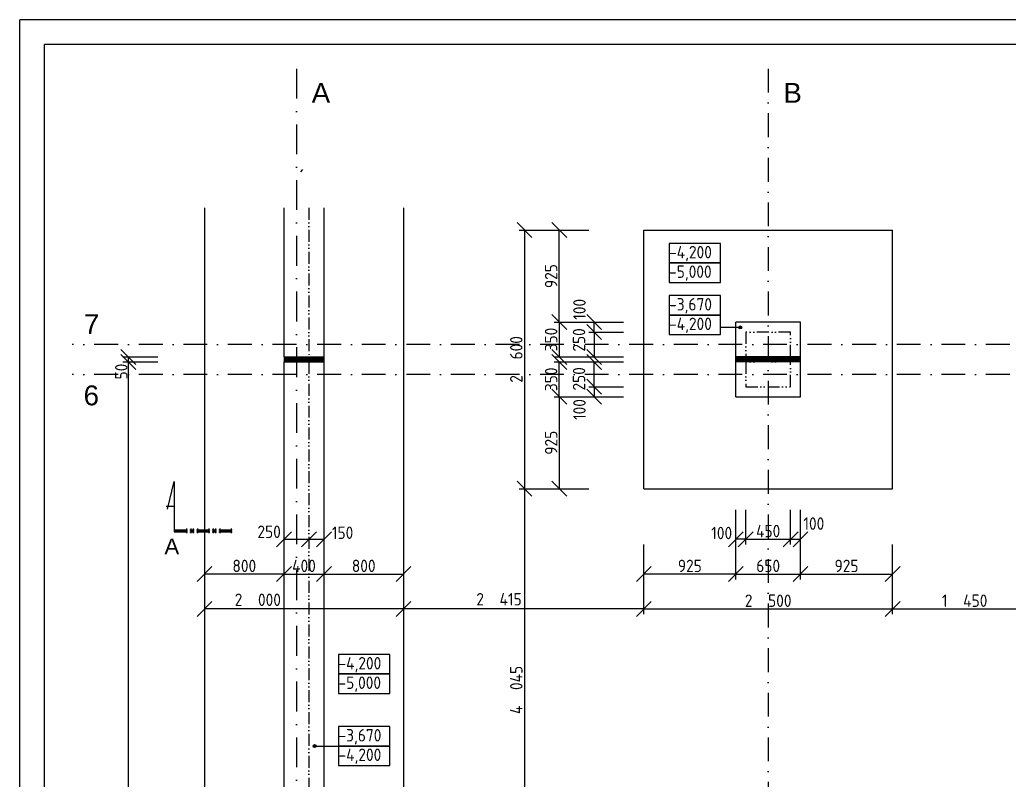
# Model space of a CAD drawing. Extents: x 4511820 to 5180432, y -1526536 to -944957.
# Drawn here: x 4977915 to 4987858, y -1470663 to -1463019 of the extents above; entities that cross this region are included whole.
import ezdxf

# ---------------------------------------------------------------- set-up
doc = ezdxf.new("R2010")
doc.units = 0
doc.header["$MEASUREMENT"] = 0
doc.linetypes.add('ACAD_ISO12W100', pattern=[22, 12, -3, 0.5, -3, 0.5, -3])
doc.linetypes.add('BODKOCIARKOVANA_3', pattern=[5.6, 3, -1.3, 0, -1.3])
doc.layers.get('0').update_dxf_attribs({"linetype": 'CONTINUOUS'})
doc.layers.get('Defpoints').update_dxf_attribs({"color": 61, "linetype": 'CONTINUOUS'})
for name, color, linetype in [('KÓTY', 4, 'CONTINUOUS'), ('MÚRY', 1, 'CONTINUOUS'), ('osi', 253, 'CONTINUOUS'), ('TENKÁ', 7, 'CONTINUOUS'), ('ZARIADENIE', 47, 'CONTINUOUS'), ('ŠRAFY', 82, 'CONTINUOUS')]:
    doc.layers.add(name, color=color, linetype=linetype)
doc.styles.add('styl1', font='arial.ttf')
doc.styles.add('STYLE1', font='isocp.shx')
doc.dimstyles.new('STANDARD-50', dxfattribs={"dimtxt": 125, "dimasz": 150, "dimexe": 10, "dimexo": 200, "dimgap": 20, "dimtad": 1, "dimdsep": 46, "dimlunit": 6, "dimtxsty": 'STYLE1', "dimblk1": 'OBLIQUE', "dimblk2": 'OBLIQUE', "dimsah": 1, "dimcen": 2.5, "dimse1": 1, "dimse2": 1, "dimadec": 0, "dimazin": 0, "dimtfac": 1, "dimtmove": 1, "dimatfit": 3, "dimldrblk": 'OBLIQUE', "dimfxl": 1, "dimtolj": 1, "dimtzin": 0, "dimarcsym": 0})

# ---------------------------------------------------------------- blocks, each defined once
blk = doc.blocks.new('_OBLIQUE')
at = {"color": 0, "linetype": 'ByBlock'}
blk.add_line((-0.5, -0.5), (0.5, 0.5), dxfattribs=at)
blk = doc.blocks.new('*D37755')
at = {"layer": 'Defpoints', "color": 0}
for p in [(4980555.5, -1466408), (4979005, -1466458), (4980555.5, -1466458)]:
    blk.add_point(p, dxfattribs=at)
at = {"layer": 'KÓTY', "color": 0, "lineweight": -2}
blk.add_line((4979005, -1466408), (4979005, -1466458), dxfattribs=at)
at = {"layer": 'KÓTY', "color": 0, "linetype": 'ByBlock', "lineweight": -2, "xscale": 150, "yscale": 150, "zscale": 150}
for p, rotation in [((4979005, -1466408), 90), ((4979005, -1466458), 270)]:
    blk.add_blockref('_OBLIQUE', p, dxfattribs=dict(at, rotation=rotation))
at = {"layer": 'KÓTY', "color": 0, "insert": (4978934.5, -1466555), "char_height": 125, "attachment_point": 5, "rotation": 90, "style": 'STYLE1'}
blk.add_mtext('\\A1;50', dxfattribs=at)
blk = doc.blocks.new('*D42791')
at = {"layer": 'Defpoints', "color": 0}
for p in [(4985111, -1466058), (4983337, -1466408), (4985111, -1466408)]:
    blk.add_point(p, dxfattribs=at)
at = {"layer": 'KÓTY', "color": 0, "lineweight": -2}
blk.add_line((4983337, -1466058), (4983337, -1466408), dxfattribs=at)
at = {"layer": 'KÓTY', "color": 0, "linetype": 'ByBlock', "lineweight": -2, "xscale": 150, "yscale": 150, "zscale": 150}
for p, rotation in [((4983337, -1466058), 90), ((4983337, -1466408), 270)]:
    blk.add_blockref('_OBLIQUE', p, dxfattribs=dict(at, rotation=rotation))
at = {"layer": 'KÓTY', "color": 0, "insert": (4983254.5, -1466233), "char_height": 125, "attachment_point": 5, "rotation": 90, "style": 'STYLE1'}
blk.add_mtext('\\A1;350', dxfattribs=at)
blk = doc.blocks.new('*D42792')
at = {"layer": 'Defpoints', "color": 0}
for p in [(4985211, -1466158), (4983687, -1466408), (4985211, -1466408)]:
    blk.add_point(p, dxfattribs=at)
at = {"layer": 'KÓTY', "color": 0, "lineweight": -2}
blk.add_line((4983687, -1466158), (4983687, -1466408), dxfattribs=at)
at = {"layer": 'KÓTY', "color": 0, "linetype": 'ByBlock', "lineweight": -2, "xscale": 150, "yscale": 150, "zscale": 150}
for p, rotation in [((4983687, -1466158), 90), ((4983687, -1466408), 270)]:
    blk.add_blockref('_OBLIQUE', p, dxfattribs=dict(at, rotation=rotation))
at = {"layer": 'KÓTY', "color": 0, "insert": (4983535, -1466237.5), "char_height": 125, "attachment_point": 5, "rotation": 90, "style": 'STYLE1'}
blk.add_mtext('\\A1;250', dxfattribs=at)
blk = doc.blocks.new('*D42793')
at = {"layer": 'Defpoints', "color": 0}
for p in [(4983687, -1466058), (4985211, -1466058), (4985211, -1466158)]:
    blk.add_point(p, dxfattribs=at)
at = {"layer": 'KÓTY', "color": 0, "lineweight": -2}
blk.add_line((4983687, -1466158), (4983687, -1466058), dxfattribs=at)
at = {"layer": 'KÓTY', "color": 0, "linetype": 'ByBlock', "lineweight": -2, "xscale": 150, "yscale": 150, "zscale": 150}
for p, rotation in [((4983687, -1466058), 90), ((4983687, -1466158), 270)]:
    blk.add_blockref('_OBLIQUE', p, dxfattribs=dict(at, rotation=rotation))
at = {"layer": 'KÓTY', "color": 0, "insert": (4983539.5, -1465929.5), "char_height": 125, "attachment_point": 5, "rotation": 90, "style": 'STYLE1'}
blk.add_mtext('\\A1;100', dxfattribs=at)
blk = doc.blocks.new('*D42794')
at = {"layer": 'Defpoints', "color": 0}
for p in [(4983337, -1465133), (4985111, -1465133), (4985111, -1466058)]:
    blk.add_point(p, dxfattribs=at)
at = {"layer": 'KÓTY', "color": 0, "lineweight": -2}
blk.add_line((4983337, -1466058), (4983337, -1465133), dxfattribs=at)
at = {"layer": 'KÓTY', "color": 0, "linetype": 'ByBlock', "lineweight": -2, "xscale": 150, "yscale": 150, "zscale": 150}
for p, rotation in [((4983337, -1465133), 90), ((4983337, -1466058), 270)]:
    blk.add_blockref('_OBLIQUE', p, dxfattribs=dict(at, rotation=rotation))
at = {"layer": 'KÓTY', "color": 0, "insert": (4983254.5, -1465595.5), "char_height": 125, "attachment_point": 5, "rotation": 90, "style": 'STYLE1'}
blk.add_mtext('\\A1;925', dxfattribs=at)
blk = doc.blocks.new('*D42795')
at = {"layer": 'Defpoints', "color": 0}
for p in [(4983337, -1466458), (4985111, -1466458), (4985111, -1466808)]:
    blk.add_point(p, dxfattribs=at)
at = {"layer": 'KÓTY', "color": 0, "lineweight": -2}
blk.add_line((4983337, -1466808), (4983337, -1466458), dxfattribs=at)
at = {"layer": 'KÓTY', "color": 0, "linetype": 'ByBlock', "lineweight": -2, "xscale": 150, "yscale": 150, "zscale": 150}
for p, rotation in [((4983337, -1466458), 90), ((4983337, -1466808), 270)]:
    blk.add_blockref('_OBLIQUE', p, dxfattribs=dict(at, rotation=rotation))
at = {"layer": 'KÓTY', "color": 0, "insert": (4983254.5, -1466633), "char_height": 125, "attachment_point": 5, "rotation": 90, "style": 'STYLE1'}
blk.add_mtext('\\A1;350', dxfattribs=at)
blk = doc.blocks.new('*D42796')
at = {"layer": 'Defpoints', "color": 0}
for p in [(4983687, -1466458), (4985211, -1466458), (4985211, -1466708)]:
    blk.add_point(p, dxfattribs=at)
at = {"layer": 'KÓTY', "color": 0, "lineweight": -2}
blk.add_line((4983687, -1466708), (4983687, -1466458), dxfattribs=at)
at = {"layer": 'KÓTY', "color": 0, "linetype": 'ByBlock', "lineweight": -2, "xscale": 150, "yscale": 150, "zscale": 150}
for p, rotation in [((4983687, -1466458), 90), ((4983687, -1466708), 270)]:
    blk.add_blockref('_OBLIQUE', p, dxfattribs=dict(at, rotation=rotation))
at = {"layer": 'KÓTY', "color": 0, "insert": (4983535, -1466628.5), "char_height": 125, "attachment_point": 5, "rotation": 90, "style": 'STYLE1'}
blk.add_mtext('\\A1;250', dxfattribs=at)
blk = doc.blocks.new('*D42797')
at = {"layer": 'Defpoints', "color": 0}
for p in [(4985211, -1466708), (4983687, -1466808), (4985211, -1466808)]:
    blk.add_point(p, dxfattribs=at)
at = {"layer": 'KÓTY', "color": 0, "lineweight": -2}
blk.add_line((4983687, -1466708), (4983687, -1466808), dxfattribs=at)
at = {"layer": 'KÓTY', "color": 0, "linetype": 'ByBlock', "lineweight": -2, "xscale": 150, "yscale": 150, "zscale": 150}
for p, rotation in [((4983687, -1466708), 90), ((4983687, -1466808), 270)]:
    blk.add_blockref('_OBLIQUE', p, dxfattribs=dict(at, rotation=rotation))
at = {"layer": 'KÓTY', "color": 0, "insert": (4983539.5, -1466936.5), "char_height": 125, "attachment_point": 5, "rotation": 90, "style": 'STYLE1'}
blk.add_mtext('\\A1;100', dxfattribs=at)
blk = doc.blocks.new('*D42798')
at = {"layer": 'Defpoints', "color": 0}
for p in [(4985111, -1466808), (4983337, -1467733), (4985111, -1467733)]:
    blk.add_point(p, dxfattribs=at)
at = {"layer": 'KÓTY', "color": 0, "lineweight": -2}
blk.add_line((4983337, -1466808), (4983337, -1467733), dxfattribs=at)
at = {"layer": 'KÓTY', "color": 0, "linetype": 'ByBlock', "lineweight": -2, "xscale": 150, "yscale": 150, "zscale": 150}
for p, rotation in [((4983337, -1466808), 90), ((4983337, -1467733), 270)]:
    blk.add_blockref('_OBLIQUE', p, dxfattribs=dict(at, rotation=rotation))
at = {"layer": 'KÓTY', "color": 0, "insert": (4983254.5, -1467270.5), "char_height": 125, "attachment_point": 5, "rotation": 90, "style": 'STYLE1'}
blk.add_mtext('\\A1;925', dxfattribs=at)
blk = doc.blocks.new('*D42806')
at = {"layer": 'Defpoints', "color": 0}
for p in [(4984186, -1466726.5), (4985111, -1466726.5), (4984186, -1468591)]:
    blk.add_point(p, dxfattribs=at)
at = {"layer": 'KÓTY', "color": 0, "lineweight": -2}
blk.add_line((4985111, -1468591), (4984186, -1468591), dxfattribs=at)
at = {"layer": 'KÓTY', "color": 0, "linetype": 'ByBlock', "lineweight": -2, "xscale": 150, "yscale": 150, "zscale": 150, "rotation": 180}
blk.add_blockref('_OBLIQUE', (4984186, -1468591), dxfattribs=at)
at = {"layer": 'KÓTY', "color": 0, "linetype": 'ByBlock', "lineweight": -2, "xscale": 150, "yscale": 150, "zscale": 150}
blk.add_blockref('_OBLIQUE', (4985111, -1468591), dxfattribs=at)
at = {"layer": 'KÓTY', "color": 0, "insert": (4984648.5, -1468508.5), "char_height": 125, "attachment_point": 5, "style": 'STYLE1'}
blk.add_mtext('\\A1;925', dxfattribs=at)
blk = doc.blocks.new('*D42807')
at = {"layer": 'Defpoints', "color": 0}
for p in [(4985211, -1466626.5), (4985661, -1466626.5), (4985661, -1468241)]:
    blk.add_point(p, dxfattribs=at)
at = {"layer": 'KÓTY', "color": 0, "lineweight": -2}
blk.add_line((4985211, -1468241), (4985661, -1468241), dxfattribs=at)
at = {"layer": 'KÓTY', "color": 0, "linetype": 'ByBlock', "lineweight": -2, "xscale": 150, "yscale": 150, "zscale": 150, "rotation": 180}
blk.add_blockref('_OBLIQUE', (4985211, -1468241), dxfattribs=at)
at = {"layer": 'KÓTY', "color": 0, "linetype": 'ByBlock', "lineweight": -2, "xscale": 150, "yscale": 150, "zscale": 150}
blk.add_blockref('_OBLIQUE', (4985661, -1468241), dxfattribs=at)
at = {"layer": 'KÓTY', "color": 0, "insert": (4985436, -1468158.5), "char_height": 125, "attachment_point": 5, "style": 'STYLE1'}
blk.add_mtext('\\A1;450', dxfattribs=at)
blk = doc.blocks.new('*D42808')
at = {"layer": 'Defpoints', "color": 0}
for p in [(4985111, -1466726.5), (4985761, -1466726.5), (4985761, -1468591)]:
    blk.add_point(p, dxfattribs=at)
at = {"layer": 'KÓTY', "color": 0, "lineweight": -2}
blk.add_line((4985111, -1468591), (4985761, -1468591), dxfattribs=at)
at = {"layer": 'KÓTY', "color": 0, "linetype": 'ByBlock', "lineweight": -2, "xscale": 150, "yscale": 150, "zscale": 150, "rotation": 180}
blk.add_blockref('_OBLIQUE', (4985111, -1468591), dxfattribs=at)
at = {"layer": 'KÓTY', "color": 0, "linetype": 'ByBlock', "lineweight": -2, "xscale": 150, "yscale": 150, "zscale": 150}
blk.add_blockref('_OBLIQUE', (4985761, -1468591), dxfattribs=at)
at = {"layer": 'KÓTY', "color": 0, "insert": (4985436, -1468508.5), "char_height": 125, "attachment_point": 5, "style": 'STYLE1'}
blk.add_mtext('\\A1;650', dxfattribs=at)
blk = doc.blocks.new('*D42809')
at = {"layer": 'Defpoints', "color": 0}
for p in [(4985761, -1466726.5), (4986686, -1466726.5), (4986686, -1468591)]:
    blk.add_point(p, dxfattribs=at)
at = {"layer": 'KÓTY', "color": 0, "lineweight": -2}
blk.add_line((4985761, -1468591), (4986686, -1468591), dxfattribs=at)
at = {"layer": 'KÓTY', "color": 0, "linetype": 'ByBlock', "lineweight": -2, "xscale": 150, "yscale": 150, "zscale": 150, "rotation": 180}
blk.add_blockref('_OBLIQUE', (4985761, -1468591), dxfattribs=at)
at = {"layer": 'KÓTY', "color": 0, "linetype": 'ByBlock', "lineweight": -2, "xscale": 150, "yscale": 150, "zscale": 150}
blk.add_blockref('_OBLIQUE', (4986686, -1468591), dxfattribs=at)
at = {"layer": 'KÓTY', "color": 0, "insert": (4986223.5, -1468508.5), "char_height": 125, "attachment_point": 5, "style": 'STYLE1'}
blk.add_mtext('\\A1;925', dxfattribs=at)
blk = doc.blocks.new('*D42810')
at = {"layer": 'Defpoints', "color": 0}
for p in [(4985661, -1466626.5), (4985761, -1466626.5), (4985761, -1468241)]:
    blk.add_point(p, dxfattribs=at)
at = {"layer": 'KÓTY', "color": 0, "lineweight": -2}
blk.add_line((4985661, -1468241), (4985761, -1468241), dxfattribs=at)
at = {"layer": 'KÓTY', "color": 0, "linetype": 'ByBlock', "lineweight": -2, "xscale": 150, "yscale": 150, "zscale": 150, "rotation": 180}
blk.add_blockref('_OBLIQUE', (4985661, -1468241), dxfattribs=at)
at = {"layer": 'KÓTY', "color": 0, "linetype": 'ByBlock', "lineweight": -2, "xscale": 150, "yscale": 150, "zscale": 150}
blk.add_blockref('_OBLIQUE', (4985761, -1468241), dxfattribs=at)
at = {"layer": 'KÓTY', "color": 0, "insert": (4985895, -1468083), "char_height": 125, "attachment_point": 5, "style": 'STYLE1'}
blk.add_mtext('\\A1;100', dxfattribs=at)
blk = doc.blocks.new('*D42811')
at = {"layer": 'Defpoints', "color": 0}
for p in [(4985111, -1466626.5), (4985211, -1466626.5), (4985111, -1468241)]:
    blk.add_point(p, dxfattribs=at)
at = {"layer": 'KÓTY', "color": 0, "lineweight": -2}
blk.add_line((4985211, -1468241), (4985111, -1468241), dxfattribs=at)
at = {"layer": 'KÓTY', "color": 0, "linetype": 'ByBlock', "lineweight": -2, "xscale": 150, "yscale": 150, "zscale": 150, "rotation": 180}
blk.add_blockref('_OBLIQUE', (4985111, -1468241), dxfattribs=at)
at = {"layer": 'KÓTY', "color": 0, "linetype": 'ByBlock', "lineweight": -2, "xscale": 150, "yscale": 150, "zscale": 150}
blk.add_blockref('_OBLIQUE', (4985211, -1468241), dxfattribs=at)
at = {"layer": 'KÓTY', "color": 0, "insert": (4984969, -1468178), "char_height": 125, "attachment_point": 5, "style": 'STYLE1'}
blk.add_mtext('\\A1;100', dxfattribs=at)
blk = doc.blocks.new('*D42812')
at = {"layer": 'Defpoints', "color": 0}
for p in [(4988136, -1467479.9), (4986686, -1467579.9), (4988136, -1468941)]:
    blk.add_point(p, dxfattribs=at)
at = {"layer": 'KÓTY', "color": 0, "lineweight": -2}
blk.add_line((4986686, -1468941), (4988136, -1468941), dxfattribs=at)
at = {"layer": 'KÓTY', "color": 0, "linetype": 'ByBlock', "lineweight": -2, "xscale": 150, "yscale": 150, "zscale": 150, "rotation": 180}
blk.add_blockref('_OBLIQUE', (4986686, -1468941), dxfattribs=at)
at = {"layer": 'KÓTY', "color": 0, "linetype": 'ByBlock', "lineweight": -2, "xscale": 150, "yscale": 150, "zscale": 150}
blk.add_blockref('_OBLIQUE', (4988136, -1468941), dxfattribs=at)
at = {"layer": 'KÓTY', "color": 0, "insert": (4987411, -1468858.5), "char_height": 125, "attachment_point": 5, "style": 'STYLE1'}
blk.add_mtext('\\A1;1ﾠ450', dxfattribs=at)
blk = doc.blocks.new('*D42814')
at = {"layer": 'Defpoints', "color": 0}
for p in [(4981771, -1467576.5), (4984186, -1467576.5), (4981771, -1468941)]:
    blk.add_point(p, dxfattribs=at)
at = {"layer": 'KÓTY', "color": 0, "lineweight": -2}
blk.add_line((4984186, -1468941), (4981771, -1468941), dxfattribs=at)
at = {"layer": 'KÓTY', "color": 0, "linetype": 'ByBlock', "lineweight": -2, "xscale": 150, "yscale": 150, "zscale": 150, "rotation": 180}
blk.add_blockref('_OBLIQUE', (4981771, -1468941), dxfattribs=at)
at = {"layer": 'KÓTY', "color": 0, "linetype": 'ByBlock', "lineweight": -2, "xscale": 150, "yscale": 150, "zscale": 150}
blk.add_blockref('_OBLIQUE', (4984186, -1468941), dxfattribs=at)
at = {"layer": 'KÓTY', "color": 0, "insert": (4982731, -1468843.5), "char_height": 125, "attachment_point": 5, "style": 'STYLE1'}
blk.add_mtext('\\A1;2ﾠ415', dxfattribs=at)
blk = doc.blocks.new('*D42816')
at = {"layer": 'Defpoints', "color": 0}
for p in [(4984186, -1467576.5), (4986686, -1467576.5), (4986686, -1468941)]:
    blk.add_point(p, dxfattribs=at)
at = {"layer": 'KÓTY', "color": 0, "lineweight": -2}
blk.add_line((4984186, -1468941), (4986686, -1468941), dxfattribs=at)
at = {"layer": 'KÓTY', "color": 0, "linetype": 'ByBlock', "lineweight": -2, "xscale": 150, "yscale": 150, "zscale": 150, "rotation": 180}
blk.add_blockref('_OBLIQUE', (4984186, -1468941), dxfattribs=at)
at = {"layer": 'KÓTY', "color": 0, "linetype": 'ByBlock', "lineweight": -2, "xscale": 150, "yscale": 150, "zscale": 150}
blk.add_blockref('_OBLIQUE', (4986686, -1468941), dxfattribs=at)
at = {"layer": 'KÓTY', "color": 0, "insert": (4985436, -1468858.5), "char_height": 125, "attachment_point": 5, "style": 'STYLE1'}
blk.add_mtext('\\A1;2ﾠ500', dxfattribs=at)
blk = doc.blocks.new('*D42825')
at = {"layer": 'Defpoints', "color": 0}
for p in [(4984186, -1465133), (4982987, -1467733), (4984186, -1467733)]:
    blk.add_point(p, dxfattribs=at)
at = {"layer": 'KÓTY', "color": 0, "lineweight": -2}
blk.add_line((4982987, -1465133), (4982987, -1467733), dxfattribs=at)
at = {"layer": 'KÓTY', "color": 0, "linetype": 'ByBlock', "lineweight": -2, "xscale": 150, "yscale": 150, "zscale": 150}
for p, rotation in [((4982987, -1465133), 90), ((4982987, -1467733), 270)]:
    blk.add_blockref('_OBLIQUE', p, dxfattribs=dict(at, rotation=rotation))
at = {"layer": 'KÓTY', "color": 0, "insert": (4982904.5, -1466433), "char_height": 125, "attachment_point": 5, "rotation": 90, "style": 'STYLE1'}
blk.add_mtext('\\A1;2ﾠ600', dxfattribs=at)
blk = doc.blocks.new('*D42827')
at = {"layer": 'Defpoints', "color": 0}
for p in [(4981355.5, -1466458), (4979005, -1500068), (4980555.5, -1500068)]:
    blk.add_point(p, dxfattribs=at)
at = {"layer": 'KÓTY', "color": 0, "lineweight": -2}
blk.add_line((4979005, -1466458), (4979005, -1500068), dxfattribs=at)
at = {"layer": 'KÓTY', "color": 0, "linetype": 'ByBlock', "lineweight": -2, "xscale": 150, "yscale": 150, "zscale": 150}
for p, rotation in [((4979005, -1466458), 90), ((4979005, -1500068), 270)]:
    blk.add_blockref('_OBLIQUE', p, dxfattribs=dict(at, rotation=rotation))
at = {"layer": 'KÓTY', "color": 0, "insert": (4978922.5, -1483263), "char_height": 125, "attachment_point": 5, "rotation": 90, "style": 'STYLE1'}
blk.add_mtext('\\A1;33ﾠ610', dxfattribs=at)
blk = doc.blocks.new('*D42835')
at = {"layer": 'Defpoints', "color": 0}
for p in [(4984186, -1467733), (4982987, -1471778), (4984136, -1471778)]:
    blk.add_point(p, dxfattribs=at)
at = {"layer": 'KÓTY', "color": 0, "lineweight": -2}
blk.add_line((4982987, -1467733), (4982987, -1471778), dxfattribs=at)
at = {"layer": 'KÓTY', "color": 0, "linetype": 'ByBlock', "lineweight": -2, "xscale": 150, "yscale": 150, "zscale": 150}
for p, rotation in [((4982987, -1467733), 90), ((4982987, -1471778), 270)]:
    blk.add_blockref('_OBLIQUE', p, dxfattribs=dict(at, rotation=rotation))
at = {"layer": 'KÓTY', "color": 0, "insert": (4982904.5, -1469755.5), "char_height": 125, "attachment_point": 5, "rotation": 90, "style": 'STYLE1'}
blk.add_mtext('\\A1;4ﾠ045', dxfattribs=at)
blk = doc.blocks.new('*D42850')
at = {"layer": 'Defpoints', "color": 0}
for p in [(4979771, -1466376.5), (4981771, -1466376.5), (4979771, -1468941)]:
    blk.add_point(p, dxfattribs=at)
at = {"layer": 'KÓTY', "color": 0, "lineweight": -2}
blk.add_line((4981771, -1468941), (4979771, -1468941), dxfattribs=at)
at = {"layer": 'KÓTY', "color": 0, "linetype": 'ByBlock', "lineweight": -2, "xscale": 150, "yscale": 150, "zscale": 150, "rotation": 180}
blk.add_blockref('_OBLIQUE', (4979771, -1468941), dxfattribs=at)
at = {"layer": 'KÓTY', "color": 0, "linetype": 'ByBlock', "lineweight": -2, "xscale": 150, "yscale": 150, "zscale": 150}
blk.add_blockref('_OBLIQUE', (4981771, -1468941), dxfattribs=at)
at = {"layer": 'KÓTY', "color": 0, "insert": (4980307, -1468849.5), "char_height": 125, "attachment_point": 5, "style": 'STYLE1'}
blk.add_mtext('\\A1;2ﾠ000', dxfattribs=at)
blk = doc.blocks.new('*D42851')
at = {"layer": 'Defpoints', "color": 0}
for p in [(4980971, -1468591), (4980571, -1468941), (4980971, -1468941)]:
    blk.add_point(p, dxfattribs=at)
at = {"layer": 'KÓTY', "color": 0, "lineweight": -2}
blk.add_line((4980571, -1468591), (4980971, -1468591), dxfattribs=at)
at = {"layer": 'KÓTY', "color": 0, "linetype": 'ByBlock', "lineweight": -2, "xscale": 150, "yscale": 150, "zscale": 150, "rotation": 180}
blk.add_blockref('_OBLIQUE', (4980571, -1468591), dxfattribs=at)
at = {"layer": 'KÓTY', "color": 0, "linetype": 'ByBlock', "lineweight": -2, "xscale": 150, "yscale": 150, "zscale": 150}
blk.add_blockref('_OBLIQUE', (4980971, -1468591), dxfattribs=at)
at = {"layer": 'KÓTY', "color": 0, "insert": (4980771, -1468508.5), "char_height": 125, "attachment_point": 5, "style": 'STYLE1'}
blk.add_mtext('\\A1;400', dxfattribs=at)
blk = doc.blocks.new('*D42852')
at = {"layer": 'Defpoints', "color": 0}
for p in [(4980971, -1468591), (4981771, -1468591), (4981771, -1468591)]:
    blk.add_point(p, dxfattribs=at)
at = {"layer": 'KÓTY', "color": 0, "lineweight": -2}
blk.add_line((4980971, -1468591), (4981771, -1468591), dxfattribs=at)
at = {"layer": 'KÓTY', "color": 0, "linetype": 'ByBlock', "lineweight": -2, "xscale": 150, "yscale": 150, "zscale": 150, "rotation": 180}
blk.add_blockref('_OBLIQUE', (4980971, -1468591), dxfattribs=at)
at = {"layer": 'KÓTY', "color": 0, "linetype": 'ByBlock', "lineweight": -2, "xscale": 150, "yscale": 150, "zscale": 150}
blk.add_blockref('_OBLIQUE', (4981771, -1468591), dxfattribs=at)
at = {"layer": 'KÓTY', "color": 0, "insert": (4981371, -1468508.5), "char_height": 125, "attachment_point": 5, "style": 'STYLE1'}
blk.add_mtext('\\A1;800', dxfattribs=at)
blk = doc.blocks.new('*D42853')
at = {"layer": 'Defpoints', "color": 0}
for p in [(4979771, -1468591), (4979771, -1468591), (4980571, -1468591)]:
    blk.add_point(p, dxfattribs=at)
at = {"layer": 'KÓTY', "color": 0, "lineweight": -2}
blk.add_line((4980571, -1468591), (4979771, -1468591), dxfattribs=at)
at = {"layer": 'KÓTY', "color": 0, "linetype": 'ByBlock', "lineweight": -2, "xscale": 150, "yscale": 150, "zscale": 150, "rotation": 180}
blk.add_blockref('_OBLIQUE', (4979771, -1468591), dxfattribs=at)
at = {"layer": 'KÓTY', "color": 0, "linetype": 'ByBlock', "lineweight": -2, "xscale": 150, "yscale": 150, "zscale": 150}
blk.add_blockref('_OBLIQUE', (4980571, -1468591), dxfattribs=at)
at = {"layer": 'KÓTY', "color": 0, "insert": (4980171, -1468508.5), "char_height": 125, "attachment_point": 5, "style": 'STYLE1'}
blk.add_mtext('\\A1;800', dxfattribs=at)
blk = doc.blocks.new('*D42854')
at = {"layer": 'Defpoints', "color": 0}
for p in [(4980821, -1468241), (4980571, -1468591), (4980821, -1468591)]:
    blk.add_point(p, dxfattribs=at)
at = {"layer": 'KÓTY', "color": 0, "lineweight": -2}
blk.add_line((4980571, -1468241), (4980821, -1468241), dxfattribs=at)
at = {"layer": 'KÓTY', "color": 0, "linetype": 'ByBlock', "lineweight": -2, "xscale": 150, "yscale": 150, "zscale": 150, "rotation": 180}
blk.add_blockref('_OBLIQUE', (4980571, -1468241), dxfattribs=at)
at = {"layer": 'KÓTY', "color": 0, "linetype": 'ByBlock', "lineweight": -2, "xscale": 150, "yscale": 150, "zscale": 150}
blk.add_blockref('_OBLIQUE', (4980821, -1468241), dxfattribs=at)
at = {"layer": 'KÓTY', "color": 0, "insert": (4980420.5, -1468166), "char_height": 125, "attachment_point": 5, "style": 'STYLE1'}
blk.add_mtext('\\A1;250', dxfattribs=at)
blk = doc.blocks.new('*D42855')
at = {"layer": 'Defpoints', "color": 0}
for p in [(4980821, -1468241), (4980971, -1468241), (4980971, -1468241)]:
    blk.add_point(p, dxfattribs=at)
at = {"layer": 'KÓTY', "color": 0, "lineweight": -2}
blk.add_line((4980821, -1468241), (4980971, -1468241), dxfattribs=at)
at = {"layer": 'KÓTY', "color": 0, "linetype": 'ByBlock', "lineweight": -2, "xscale": 150, "yscale": 150, "zscale": 150, "rotation": 180}
blk.add_blockref('_OBLIQUE', (4980821, -1468241), dxfattribs=at)
at = {"layer": 'KÓTY', "color": 0, "linetype": 'ByBlock', "lineweight": -2, "xscale": 150, "yscale": 150, "zscale": 150}
blk.add_blockref('_OBLIQUE', (4980971, -1468241), dxfattribs=at)
at = {"layer": 'KÓTY', "color": 0, "insert": (4981159, -1468175.5), "char_height": 125, "attachment_point": 5, "style": 'STYLE1'}
blk.add_mtext('\\A1;150', dxfattribs=at)

msp = doc.modelspace()

# ---------------------------------------------------------------- hatches: boundary and pattern name
at = {"layer": 'KÓTY', "ltscale": 0.25}
for points in [[(4985140.5, -1466112, 1), (4985170.5, -1466112, 1)], [(4980878, -1470334.75, -1), (4980878, -1470304.75, -1)]]:
    msp.add_hatch(color=256, dxfattribs=at).paths.add_polyline_path(points)
at = {"layer": 'TENKÁ'}
h = msp.add_hatch(color=256, dxfattribs=at)
h.dxf.hatch_style = 1
h.paths.add_polyline_path([(4979589.714, -1468166.709), (4979466.814, -1468166.709), (4979466.814, -1468146.009), (4979589.714, -1468146.009)])
h = msp.add_hatch(color=256, dxfattribs=at)
h.dxf.hatch_style = 1
h.paths.add_polyline_path([(4979633.614, -1468166.709), (4979633.614, -1468146.009), (4979657.814, -1468146.009), (4979657.814, -1468166.709)])
h = msp.add_hatch(color=256, dxfattribs=at)
h.dxf.hatch_style = 1
h.paths.add_polyline_path([(4979814.614, -1468166.709), (4979701.714, -1468166.709), (4979701.714, -1468146.009), (4979814.614, -1468146.009)])
h = msp.add_hatch(color=256, dxfattribs=at)
h.dxf.hatch_style = 1
h.paths.add_polyline_path([(4979858.514, -1468166.709), (4979858.514, -1468146.009), (4979882.714, -1468146.009), (4979882.714, -1468166.709)])
h = msp.add_hatch(color=256, dxfattribs=at)
h.dxf.hatch_style = 1
h.paths.add_polyline_path([(4979926.614, -1468166.709), (4979926.614, -1468146.009), (4980039.514, -1468146.009), (4980039.514, -1468166.709)])

# ---------------------------------------------------------------- linework, layer by layer
at = {"layer": 'KÓTY'}
for p, q in [((4982933.597, -1465133), (4983283.597, -1465133)), ((4983283.597, -1465133), (4983633.597, -1465133)), ((4983283.597, -1465133), (4983633.597, -1465133)), ((4983283.597, -1466058), (4983633.597, -1466058)), ((4983633.597, -1466058), (4983983.597, -1466058)), ((4985155.5, -1466112), (4984956.316, -1466112)), ((4983633.597, -1466158), (4983983.597, -1466158)), ((4978951.612, -1466408), (4979301.612, -1466408)), ((4983283.597, -1466408), (4983633.597, -1466408)), ((4983633.597, -1466408), (4983983.597, -1466408)), ((4978951.612, -1466458), (4979301.612, -1466458)), ((4983283.597, -1466458), (4983633.597, -1466458)), ((4983633.597, -1466458), (4983983.597, -1466458)), ((4983633.597, -1466708), (4983983.597, -1466708)), ((4983283.597, -1466808), (4983633.597, -1466808)), ((4983633.597, -1466808), (4983983.597, -1466808)), ((4982933.597, -1467733), (4983283.597, -1467733)), ((4983283.597, -1467733), (4983633.597, -1467733)), ((4983283.597, -1467733), (4983633.597, -1467733)), ((4985111, -1468294.403), (4985111, -1467944.403)), ((4985211, -1468294.403), (4985211, -1467944.403)), ((4985661, -1468294.403), (4985661, -1467944.403)), ((4985761, -1468294.403), (4985761, -1467944.403)), ((4984186, -1468644.403), (4984186, -1468294.403)), ((4985111, -1468644.403), (4985111, -1468294.403)), ((4985761, -1468644.403), (4985761, -1468294.403)), ((4986686, -1468644.403), (4986686, -1468294.403)), ((4984186, -1468994.403), (4984186, -1468644.403)), ((4986686, -1468994.403), (4986686, -1468644.403)), ((4980863, -1470319.75), (4981119.184, -1470319.75))]:
    msp.add_line(p, q, dxfattribs=at)
at = {"layer": 'KÓTY', "ltscale": 0.25}
for centre in [(4985155.5, -1466112), (4980878, -1470319.75)]:
    msp.add_circle(centre, 15, dxfattribs=at)
at = {"layer": 'MÚRY', "linetype": 'Continuous', "lineweight": 30}
for p, q in [((4979771, -1464910.809), (4979771, -1500068)), ((4981771, -1464910.809), (4981771, -1498068)), ((4984186, -1467733), (4984186, -1465133)), ((4984186, -1465133), (4986686, -1465133)), ((4986686, -1467733), (4986686, -1465133)), ((4984186, -1467733), (4986686, -1467733))]:
    msp.add_line(p, q, dxfattribs=at)
at = {"layer": 'osi', "linetype": 'BODKOCIARKOVANA_3', "ltscale": 100}
msp.add_line((4980696, -1463510.809), (4980696, -1502135.094), dxfattribs=at)
at = {"layer": 'osi', "linetype": 'BODKOCIARKOVANA_3', "ltscale": 80}
for p, q in [((4985436, -1463510.809), (4985436, -1502135.094)), ((5043429.122, -1466283), (4978440.258, -1466283)), ((5043429.122, -1466583), (4978440.258, -1466583))]:
    msp.add_line(p, q, dxfattribs=at)
at = {"layer": 'TENKÁ', "color": 7}
for p, q in [((4977914.533, -1502898.728), (4977914.533, -1463018.96)), ((5054537, -1463018.96), (4977914.533, -1463018.96)), ((4978164.533, -1502648.728), (4978164.533, -1463268.96)), ((5054287, -1463268.96), (4978164.533, -1463268.96))]:
    msp.add_line(p, q, dxfattribs=at)
at = {"layer": 'TENKÁ'}
for p, q in [((4980571, -1466408), (4980571, -1464910.809)), ((4980971, -1464910.809), (4980971, -1498868)), ((4980571, -1466408), (4980971, -1466408)), ((4980571, -1466408), (4980571, -1466458)), ((4980571, -1499268), (4980571, -1466458)), ((4980571, -1466458), (4980971, -1466458)), ((4979400.314, -1467937.609), (4979466.814, -1467658.709)), ((4979466.814, -1467658.709), (4979466.814, -1468166.709)), ((4979466.814, -1467912.709), (4979384.214, -1467912.709)), ((4979466.814, -1468146.009), (4979599.714, -1468146.009)), ((4979466.814, -1468166.709), (4979599.714, -1468166.709)), ((4979589.714, -1468133.009), (4979589.714, -1468178.609)), ((4979623.614, -1468146.009), (4979667.814, -1468146.009)), ((4979623.614, -1468166.709), (4979667.814, -1468166.709)), ((4979633.614, -1468133.009), (4979633.614, -1468178.609)), ((4979657.814, -1468133.009), (4979657.814, -1468178.609)), ((4979691.714, -1468146.009), (4979824.614, -1468146.009)), ((4979691.714, -1468166.709), (4979824.614, -1468166.709)), ((4979701.714, -1468133.009), (4979701.714, -1468178.609)), ((4979814.614, -1468133.009), (4979814.614, -1468178.609)), ((4979848.514, -1468146.009), (4979892.714, -1468146.009)), ((4979848.514, -1468166.709), (4979892.714, -1468166.709)), ((4979858.514, -1468133.009), (4979858.514, -1468178.609)), ((4979882.714, -1468133.009), (4979882.714, -1468178.609)), ((4979916.614, -1468146.009), (4980049.514, -1468146.009)), ((4979916.614, -1468166.709), (4980049.514, -1468166.709)), ((4979926.614, -1468133.009), (4979926.614, -1468178.609)), ((4980039.514, -1468133.009), (4980039.514, -1468178.609))]:
    msp.add_line(p, q, dxfattribs=at)
at = {"layer": 'TENKÁ', "color": 40, "linetype": 'ACAD_ISO12W100', "ltscale": 10}
for p, q in [((4980821, -1464910.809), (4980821, -1466408)), ((4980821, -1466458), (4980821, -1499018))]:
    msp.add_line(p, q, dxfattribs=at)
at = {"layer": 'TENKÁ', "linetype": 'Continuous', "lineweight": 25}
for p, q in [((4985761, -1466058), (4985111, -1466058)), ((4985111, -1466808), (4985111, -1466058)), ((4985761, -1466808), (4985761, -1466058)), ((4985211, -1466408), (4985111, -1466408)), ((4985761, -1466408), (4985211, -1466408)), ((4985211, -1466458), (4985111, -1466458)), ((4985761, -1466458), (4985211, -1466458)), ((4985111, -1466808), (4985761, -1466808))]:
    msp.add_line(p, q, dxfattribs=at)
at = {"layer": 'TENKÁ', "ltscale": 0.25}
for points in [[(4984956.316, -1465463.25), (4984956.316, -1465267), (4984441.684, -1465267), (4984441.684, -1465463.25)], [(4984956.316, -1465659.5), (4984956.316, -1465463.25), (4984441.684, -1465463.25), (4984441.684, -1465659.5)], [(4984956.316, -1465987.5), (4984956.316, -1465791.25), (4984441.684, -1465791.25), (4984441.684, -1465987.5)], [(4984956.316, -1466183.75), (4984956.316, -1465987.5), (4984441.684, -1465987.5), (4984441.684, -1466183.75)], [(4981633.816, -1469595.302), (4981633.816, -1469399.052), (4981119.184, -1469399.052), (4981119.184, -1469595.302)], [(4981633.816, -1469791.552), (4981633.816, -1469595.302), (4981119.184, -1469595.302), (4981119.184, -1469791.552)], [(4981633.816, -1470319.75), (4981633.816, -1470123.5), (4981119.184, -1470123.5), (4981119.184, -1470319.75)], [(4981633.816, -1470516), (4981633.816, -1470319.75), (4981119.184, -1470319.75), (4981119.184, -1470516)]]:
    msp.add_lwpolyline(points, close=True, dxfattribs=at)
at = {"layer": 'TENKÁ', "color": 40, "linetype": 'ACAD_ISO12W100', "ltscale": 10}
for points in [[(4985661, -1466158), (4985211, -1466158), (4985211, -1466408), (4985661, -1466408)], [(4985661, -1466458), (4985211, -1466458), (4985211, -1466708), (4985661, -1466708)]]:
    msp.add_lwpolyline(points, close=True, dxfattribs=at)
at = {"layer": 'ZARIADENIE', "ltscale": 0.25}
msp.add_line((4980756.751, -1464523.91), (4980736.924, -1464546.425), dxfattribs=at)
at = {"layer": 'ŠRAFY'}
for points in [[(4980787.914, -1466411.001, 0.50326334), (4980780.55, -1466420.637), (4980787.512, -1466444.854, -1.32801381), (4980773, -1466444.854), (4980779.962, -1466420.637, 1.32801381), (4980765.449, -1466420.637), (4980772.412, -1466444.854, -1.32801381), (4980757.899, -1466444.854), (4980764.861, -1466420.637, 1.32801381), (4980750.348, -1466420.637), (4980757.311, -1466444.854, -1.32801381), (4980742.798, -1466444.854), (4980749.76, -1466420.637, 1.32801381), (4980735.248, -1466420.637), (4980742.21, -1466444.854, -1.32801381), (4980727.697, -1466444.854), (4980734.66, -1466420.637, 1.32801381), (4980720.147, -1466420.637), (4980727.109, -1466444.854, -1.32801381), (4980712.596, -1466444.854), (4980719.559, -1466420.637, 1.32801381), (4980705.046, -1466420.637), (4980712.008, -1466444.854, -1.32801381), (4980697.496, -1466444.854), (4980704.458, -1466420.637, 1.32801381), (4980689.945, -1466420.637), (4980696.908, -1466444.854, -1.32801381), (4980682.395, -1466444.854), (4980689.357, -1466420.637, 1.32801381), (4980674.844, -1466420.637), (4980681.807, -1466444.854, -1.32801381), (4980667.294, -1466444.854), (4980674.256, -1466420.637, 1.32801381), (4980659.744, -1466420.637), (4980666.706, -1466444.854, -1.32801381), (4980652.193, -1466444.854), (4980659.156, -1466420.637, 1.32801381), (4980644.643, -1466420.637), (4980651.605, -1466444.854, -1.32801381), (4980637.092, -1466444.854), (4980644.055, -1466420.637, 1.32801381), (4980629.542, -1466420.637), (4980636.504, -1466444.854, -1.32801381), (4980621.992, -1466444.854), (4980628.954, -1466420.637, 1.32801381), (4980614.441, -1466420.637), (4980621.404, -1466444.854, -1.32801381), (4980606.891, -1466444.854), (4980613.853, -1466420.637, 1.32801381), (4980599.34, -1466420.637), (4980606.303, -1466444.854, -1.32801381), (4980591.79, -1466444.854), (4980598.752, -1466420.637, 1.32801381), (4980584.24, -1466420.637), (4980591.202, -1466444.854, -1.32801381), (4980576.689, -1466444.854), (4980583.652, -1466420.637, 0.71622723), (4980571.914, -1466412.474, 0.71622723)], [(4980971, -1466411.265, 0.5847892), (4980961.76, -1466420.637), (4980968.722, -1466444.854, -1.32801381), (4980954.209, -1466444.854), (4980961.172, -1466420.637, 1.32801381), (4980946.659, -1466420.637), (4980953.621, -1466444.854, -1.32801381), (4980939.108, -1466444.854), (4980946.071, -1466420.637, 1.32801381), (4980931.558, -1466420.637), (4980938.52, -1466444.854, -1.32801381), (4980924.008, -1466444.854), (4980930.97, -1466420.637, 1.32801381), (4980916.457, -1466420.637), (4980923.42, -1466444.854, -1.32801381), (4980908.907, -1466444.854), (4980915.869, -1466420.637, 1.32801381), (4980901.356, -1466420.637), (4980908.319, -1466444.854, -1.32801381), (4980893.806, -1466444.854), (4980900.768, -1466420.637, 1.32801381), (4980886.256, -1466420.637), (4980893.218, -1466444.854, -1.32801381), (4980878.705, -1466444.854), (4980885.668, -1466420.637, 1.32801381), (4980871.155, -1466420.637), (4980878.117, -1466444.854, -1.32801381), (4980863.604, -1466444.854), (4980870.567, -1466420.637, 1.32801381), (4980856.054, -1466420.637), (4980863.016, -1466444.854, -1.32801381), (4980848.504, -1466444.854), (4980855.466, -1466420.637, 1.32801381), (4980840.953, -1466420.637), (4980847.916, -1466444.854, -1.32801381), (4980833.403, -1466444.854), (4980840.365, -1466420.637, 1.32801381), (4980825.852, -1466420.637), (4980832.815, -1466444.854, -1.32801381), (4980818.302, -1466444.854), (4980825.264, -1466420.637, 1.32801381), (4980810.752, -1466420.637), (4980817.714, -1466444.854, -1.32801381), (4980803.201, -1466444.854), (4980810.164, -1466420.637, 1.32801381), (4980795.651, -1466420.637), (4980802.613, -1466444.854, -1.32801381), (4980788.1, -1466444.854), (4980795.063, -1466420.637, 0.71622723), (4980783.325, -1466412.474, 0.71622723)], [(4985327.914, -1466411.001, 0.50326334), (4985320.55, -1466420.637), (4985327.512, -1466444.854, -1.32801381), (4985313, -1466444.854), (4985319.962, -1466420.637, 1.32801381), (4985305.449, -1466420.637), (4985312.412, -1466444.854, -1.32801381), (4985297.899, -1466444.854), (4985304.861, -1466420.637, 1.32801381), (4985290.348, -1466420.637), (4985297.311, -1466444.854, -1.32801381), (4985282.798, -1466444.854), (4985289.76, -1466420.637, 1.32801381), (4985275.248, -1466420.637), (4985282.21, -1466444.854, -1.32801381), (4985267.697, -1466444.854), (4985274.66, -1466420.637, 1.32801381), (4985260.147, -1466420.637), (4985267.109, -1466444.854, -1.32801381), (4985252.596, -1466444.854), (4985259.559, -1466420.637, 1.32801381), (4985245.046, -1466420.637), (4985252.008, -1466444.854, -1.32801381), (4985237.496, -1466444.854), (4985244.458, -1466420.637, 1.32801381), (4985229.945, -1466420.637), (4985236.908, -1466444.854, -1.32801381), (4985222.395, -1466444.854), (4985229.357, -1466420.637, 1.32801381), (4985214.844, -1466420.637), (4985221.807, -1466444.854, -1.32801381), (4985207.294, -1466444.854), (4985214.256, -1466420.637, 1.32801381), (4985199.744, -1466420.637), (4985206.706, -1466444.854, -1.32801381), (4985192.193, -1466444.854), (4985199.156, -1466420.637, 1.32801381), (4985184.643, -1466420.637), (4985191.605, -1466444.854, -1.32801381), (4985177.092, -1466444.854), (4985184.055, -1466420.637, 1.32801381), (4985169.542, -1466420.637), (4985176.504, -1466444.854, -1.32801381), (4985161.992, -1466444.854), (4985168.954, -1466420.637, 1.32801381), (4985154.441, -1466420.637), (4985161.404, -1466444.854, -1.32801381), (4985146.891, -1466444.854), (4985153.853, -1466420.637, 1.32801381), (4985139.34, -1466420.637), (4985146.303, -1466444.854, -1.32801381), (4985131.79, -1466444.854), (4985138.752, -1466420.637, 1.32801381), (4985124.24, -1466420.637), (4985131.202, -1466444.854, -1.32801381), (4985116.689, -1466444.854), (4985123.652, -1466420.637, 0.71622723), (4985111.914, -1466412.474, 0.71622723)], [(4985539.325, -1466411.001, 0.50326334), (4985531.961, -1466420.637), (4985538.924, -1466444.854, -1.32801381), (4985524.411, -1466444.854), (4985531.373, -1466420.637, 1.32801381), (4985516.86, -1466420.637), (4985523.823, -1466444.854, -1.32801381), (4985509.31, -1466444.854), (4985516.272, -1466420.637, 1.32801381), (4985501.76, -1466420.637), (4985508.722, -1466444.854, -1.32801381), (4985494.209, -1466444.854), (4985501.172, -1466420.637, 1.32801381), (4985486.659, -1466420.637), (4985493.621, -1466444.854, -1.32801381), (4985479.108, -1466444.854), (4985486.071, -1466420.637, 1.32801381), (4985471.558, -1466420.637), (4985478.52, -1466444.854, -1.32801381), (4985464.008, -1466444.854), (4985470.97, -1466420.637, 1.32801381), (4985456.457, -1466420.637), (4985463.42, -1466444.854, -1.32801381), (4985448.907, -1466444.854), (4985455.869, -1466420.637, 1.32801381), (4985441.356, -1466420.637), (4985448.319, -1466444.854, -1.32801381), (4985433.806, -1466444.854), (4985440.768, -1466420.637, 1.32801381), (4985426.256, -1466420.637), (4985433.218, -1466444.854, -1.32801381), (4985418.705, -1466444.854), (4985425.668, -1466420.637, 1.32801381), (4985411.155, -1466420.637), (4985418.117, -1466444.854, -1.32801381), (4985403.604, -1466444.854), (4985410.567, -1466420.637, 1.32801381), (4985396.054, -1466420.637), (4985403.016, -1466444.854, -1.32801381), (4985388.504, -1466444.854), (4985395.466, -1466420.637, 1.32801381), (4985380.953, -1466420.637), (4985387.916, -1466444.854, -1.32801381), (4985373.403, -1466444.854), (4985380.365, -1466420.637, 1.32801381), (4985365.852, -1466420.637), (4985372.815, -1466444.854, -1.32801381), (4985358.302, -1466444.854), (4985365.264, -1466420.637, 1.32801381), (4985350.752, -1466420.637), (4985357.714, -1466444.854, -1.32801381), (4985343.201, -1466444.854), (4985350.164, -1466420.637, 1.32801381), (4985335.651, -1466420.637), (4985342.613, -1466444.854, -1.32801381), (4985328.1, -1466444.854), (4985335.063, -1466420.637, 0.71622723), (4985323.325, -1466412.474, 0.71622723)], [(4985750.737, -1466411.001, 0.50326334), (4985743.372, -1466420.637), (4985750.335, -1466444.854, -1.32801381), (4985735.822, -1466444.854), (4985742.784, -1466420.637, 1.32801381), (4985728.272, -1466420.637), (4985735.234, -1466444.854, -1.32801381), (4985720.721, -1466444.854), (4985727.684, -1466420.637, 1.32801381), (4985713.171, -1466420.637), (4985720.133, -1466444.854, -1.32801381), (4985705.62, -1466444.854), (4985712.583, -1466420.637, 1.32801381), (4985698.07, -1466420.637), (4985705.032, -1466444.854, -1.32801381), (4985690.52, -1466444.854), (4985697.482, -1466420.637, 1.32801381), (4985682.969, -1466420.637), (4985689.932, -1466444.854, -1.32801381), (4985675.419, -1466444.854), (4985682.381, -1466420.637, 1.32801381), (4985667.868, -1466420.637), (4985674.831, -1466444.854, -1.32801381), (4985660.318, -1466444.854), (4985667.28, -1466420.637, 1.32801381), (4985652.768, -1466420.637), (4985659.73, -1466444.854, -1.32801381), (4985645.217, -1466444.854), (4985652.18, -1466420.637, 1.32801381), (4985637.667, -1466420.637), (4985644.629, -1466444.854, -1.32801381), (4985630.116, -1466444.854), (4985637.079, -1466420.637, 1.32801381), (4985622.566, -1466420.637), (4985629.528, -1466444.854, -1.32801381), (4985615.016, -1466444.854), (4985621.978, -1466420.637, 1.32801381), (4985607.465, -1466420.637), (4985614.428, -1466444.854, -1.32801381), (4985599.915, -1466444.854), (4985606.877, -1466420.637, 1.32801381), (4985592.364, -1466420.637), (4985599.327, -1466444.854, -1.32801381), (4985584.814, -1466444.854), (4985591.776, -1466420.637, 1.32801381), (4985577.264, -1466420.637), (4985584.226, -1466444.854, -1.32801381), (4985569.713, -1466444.854), (4985576.676, -1466420.637, 1.32801381), (4985562.163, -1466420.637), (4985569.125, -1466444.854, -1.32801381), (4985554.612, -1466444.854), (4985561.575, -1466420.637, 1.32801381), (4985547.062, -1466420.637), (4985554.024, -1466444.854, -1.32801381), (4985539.512, -1466444.854), (4985546.474, -1466420.637, 0.71622723), (4985534.737, -1466412.474, 0.71622723)]]:
    msp.add_lwpolyline(points, format="xyb", dxfattribs=at).dxf.unprotected_set("ltscale", 0)

# ---------------------------------------------------------------- texts
at = {"layer": 'TENKÁ', "ltscale": 0.25}
for s, height, style, p in [('A', 200, 'styl1', (4980848.054, -1463853.645)), ('B', 200, 'styl1', (4985588.054, -1463853.645)), ('-4,200', 125, 'STYLE1', (4984440.573, -1465417.201)), ('-5,000', 125, 'STYLE1', (4984440.573, -1465613.451)), ('-3,670', 125, 'STYLE1', (4984440.573, -1465941.451)), ('7', 200, 'styl1', (4978558.562, -1466178.597)), ('-4,200', 125, 'STYLE1', (4984440.573, -1466137.701)), ('6', 200, 'styl1', (4978555.562, -1466894.578)), ('A', 160, 'styl1', (4979367.925, -1468393.362)), ('-4,200', 125, 'STYLE1', (4981118.073, -1469549.253)), ('-5,000', 125, 'STYLE1', (4981118.073, -1469745.503)), ('-3,670', 125, 'STYLE1', (4981118.073, -1470273.701)), ('-4,200', 125, 'STYLE1', (4981118.073, -1470469.951))]:
    msp.add_text(s, height=height, dxfattribs=dict(at, style=style)).set_placement(p)

# ---------------------------------------------------------------- dimensions: what is measured, and where the dimension line sits
at = {"layer": 'KÓTY'}
for base, p1, p2, angle, picture, middle in [((4982987, -1467733), (4984186, -1465133), (4984186, -1467733), 90, '*D42825', (4982904.457, -1466433)), ((4983337, -1465133), (4985111, -1466058), (4985111, -1465133), 90, '*D42794', (4983254.5, -1465595.5)), ((4983337, -1466408), (4985111, -1466058), (4985111, -1466408), 90, '*D42791', (4983254.5, -1466233)), ((4983337, -1466458), (4985111, -1466808), (4985111, -1466458), 270, '*D42795', (4983254.5, -1466633)), ((4983337, -1467733), (4985111, -1466808), (4985111, -1467733), 270, '*D42798', (4983254.5, -1467270.5)), ((4982987, -1471778), (4984186, -1467733), (4984136, -1471778), 90, '*D42835', (4982904.457, -1469755.5))]:
    dim = msp.add_linear_dim(base=base, p1=p1, p2=p2, angle=angle, dimstyle='STANDARD-50', override={"dimtxsty": 'STYLE1', "dimldrblk": 'OBLIQUE'}, dxfattribs=at)
    dim.commit()
    dim.dimension.update_dxf_attribs({"geometry": picture, "text_midpoint": middle})
for base, p1, p2, angle, picture, middle in [((4983687, -1466058), (4985211, -1466158), (4985211, -1466058), 90, '*D42793', (4983622, -1465929.5)), ((4983687, -1466408), (4985211, -1466158), (4985211, -1466408), 90, '*D42792', (4983617.5, -1466237.5)), ((4979005.015, -1466458), (4980555.515, -1466408), (4980555.515, -1466458), 90, '*D37755', (4979017.015, -1466555)), ((4983687, -1466458), (4985211, -1466708), (4985211, -1466458), 270, '*D42796', (4983617.5, -1466628.5)), ((4983687, -1466808), (4985211, -1466708), (4985211, -1466808), 270, '*D42797', (4983622, -1466936.5))]:
    dim = msp.add_linear_dim(base=base, p1=p1, p2=p2, angle=angle, dimstyle='STANDARD-50', override={"dimtxsty": 'STYLE1', "dimldrblk": 'OBLIQUE'}, dxfattribs=at)
    dim.commit()
    dim.dimension.update_dxf_attribs({"geometry": picture, "text_midpoint": middle, "dimtype": 160})
dim = msp.add_linear_dim(base=(4979005.015, -1500068), p1=(4981355.515, -1466458), p2=(4980555.515, -1500068), angle=90, dimstyle='STANDARD-50', dxfattribs=at)
dim.commit()
dim.dimension.update_dxf_attribs({"geometry": '*D42827', "text_midpoint": (4978922.472, -1483263)})
for base, p1, p2, picture, middle in [((4979771, -1468941), (4981771, -1466376.5), (4979771, -1466376.5), '*D42850', (4980307, -1468932)), ((4985111, -1468241), (4985211, -1466626.5), (4985111, -1466626.5), '*D42811', (4984969, -1468260.5)), ((4985761, -1468241), (4985661, -1466626.5), (4985761, -1466626.5), '*D42810', (4985895, -1468165.5)), ((4981771, -1468941), (4984186, -1467576.5), (4981771, -1467576.5), '*D42814', (4982731, -1468926)), ((4980821, -1468241), (4980571, -1468591), (4980821, -1468591), '*D42854', (4980420.5, -1468248.5)), ((4980971, -1468241), (4980821, -1468241), (4980971, -1468241), '*D42855', (4981159, -1468258))]:
    dim = msp.add_linear_dim(base=base, p1=p1, p2=p2, dimstyle='STANDARD-50', override={"dimtxsty": 'STYLE1', "dimldrblk": 'OBLIQUE'}, dxfattribs=at)
    dim.commit()
    dim.dimension.update_dxf_attribs({"geometry": picture, "text_midpoint": middle, "dimtype": 160})
for base, p1, p2, picture, middle in [((4985661, -1468241), (4985211, -1466626.5), (4985661, -1466626.5), '*D42807', (4985436, -1468158.5)), ((4984186, -1468591), (4985111, -1466726.5), (4984186, -1466726.5), '*D42806', (4984648.5, -1468508.5)), ((4985761, -1468591), (4985111, -1466726.5), (4985761, -1466726.5), '*D42808', (4985436, -1468508.5)), ((4986686, -1468591), (4985761, -1466726.5), (4986686, -1466726.5), '*D42809', (4986223.5, -1468508.5)), ((4988136, -1468941), (4986686, -1467579.948), (4988136, -1467479.948), '*D42812', (4987411, -1468858.457)), ((4986686, -1468941), (4984186, -1467576.5), (4986686, -1467576.5), '*D42816', (4985436, -1468858.457)), ((4979771, -1468591), (4980571, -1468591), (4979771, -1468591), '*D42853', (4980171, -1468508.5)), ((4980971, -1468591), (4980571, -1468941), (4980971, -1468941), '*D42851', (4980771, -1468508.5)), ((4981771, -1468591), (4980971, -1468591), (4981771, -1468591), '*D42852', (4981371, -1468508.5))]:
    dim = msp.add_linear_dim(base=base, p1=p1, p2=p2, dimstyle='STANDARD-50', override={"dimtxsty": 'STYLE1', "dimldrblk": 'OBLIQUE'}, dxfattribs=at)
    dim.commit()
    dim.dimension.update_dxf_attribs({"geometry": picture, "text_midpoint": middle})

doc.saveas('drawing.dxf')
